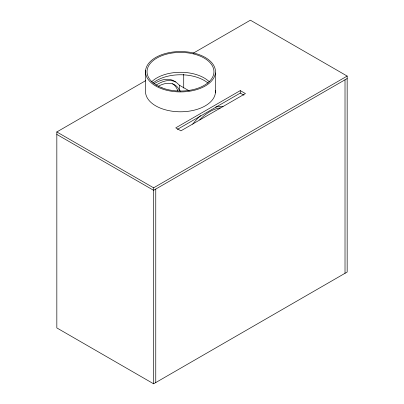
<?xml version="1.0" encoding="UTF-8"?>
<svg xmlns="http://www.w3.org/2000/svg" width="404" height="404" viewBox="0 0 404 404"><rect width="100%" height="100%" fill="white"/><g stroke="black" fill="none" stroke-linecap="round" stroke-linejoin="round"><path stroke-width="0.61" d="M193.142 53.252L250.389 20.2L347.167 76.073L347.167 272.049L153.611 383.8L56.833 327.927L56.833 131.951L145.703 80.638M240.274 90.607L175.755 127.856L180.916 130.835L245.435 93.587L240.274 90.607L240.274 93.087L177.381 129.401M56.833 131.951L153.611 187.825L347.167 76.073M347.167 78.558L153.611 190.309L56.833 134.431M240.274 93.087L243.89 95.177M155.989 85.214A36.496 21.074 -60 0 1 176.159 82.214L179.366 85.188L189.163 90.844M158.469 86.188A33.456 19.316 -60 0 1 178.401 88.335L179.366 90.471L180.457 91.102M345.016 79.8L345.016 273.291M215.403 72.962A34.976 20.195 0 0 1 161.186 88.567A34.976 20.195 0 0 1 164.888 53.656A34.976 20.195 0 0 1 215.403 72.962L215.403 92.829M183.719 74.291L183.719 88.052M179.366 85.188L179.366 90.471M155.762 189.067L155.762 382.558M153.611 187.825L153.611 383.8M145.581 70.493L145.581 90.36A34.976 20.195 0 0 0 180.386 111.787A34.976 20.195 0 0 0 215.418 90.481M151.672 81.785A33.456 19.316 0 0 1 209.297 81.77M153.04 83.042A33.456 19.316 0 0 1 208.004 83.088M154.323 83.658A36.496 21.074 -60 0 1 175.528 82.007M192.733 124.144A39.541 22.826 -60 0 1 200.571 115.625M215.68 107.105A39.541 22.826 -60 0 1 223.028 106.762M199.687 119.776A39.541 22.826 -60 0 1 220.347 107.898M172.533 83.648A33.456 19.316 -60 0 1 177.831 90.905M162.024 87.835A33.456 19.316 0 0 0 213.888 72.907A33.456 19.316 0 0 0 165.569 54.444A33.456 19.316 0 0 0 162.024 87.835"/></g></svg>
